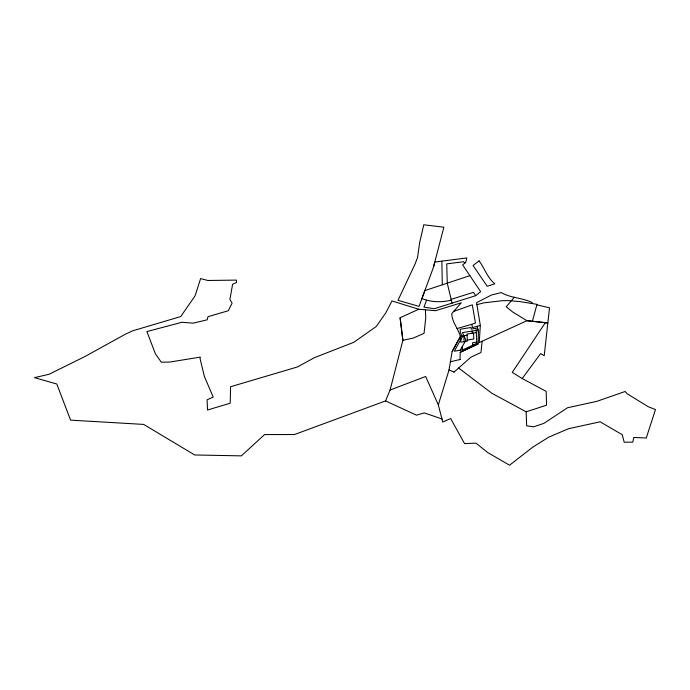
<?xml version="1.0" encoding="UTF-8"?>
<svg xmlns="http://www.w3.org/2000/svg" width="690" height="690" viewBox="0 0 690 690"><rect width="100%" height="100%" fill="white"/><g stroke="black" fill="none" stroke-linecap="round" stroke-linejoin="round"><path stroke-width="1.03" d="M460.066 359.49L460.195 352.349L478.092 343.965L478.403 331.856L477.126 326.292L472.512 327.552L471.744 324.326L475.445 323.049L472.322 304.842L453.727 311.363L451.786 313.596C451.864 324.05 461.826 331.64 460.842 342.214L467.346 341.162L467.027 334.107L476.324 332.606M531.999 303.514L532.24 302.625C522.382 297.64 510.85 298.201 501.268 292.586L491.539 294.984L476.592 302.651L480.318 325.43L479.248 342.568L526.927 320.695L547.843 322.937L549.525 307.792L536.837 304.851M482.138 341.248L480.973 352.495L470.804 357.248L454.029 372.091M458.626 368.02L491.875 393.283L526.142 411.801L526.668 425.808L533.629 426.817L543.858 423.384L567.482 407.764L596.936 401.313L625.2 391.463L627.15 393.766L648.177 406.686L655.5 409.55L646.271 437.978L633.774 437.495L632.782 442.143L624.209 442.247L622.251 434.717L600.145 421.814L568.715 428.654L548.723 437.158L532.792 447.12L509.531 465.224L487.64 452.493L475.936 443.135L464.56 443.627L450.656 418.545L442.721 422.03L438.331 404.875L449.035 369.969L452.131 351.495L460.575 336.297L467.07 335.245M418.77 309.258L391.963 300.944L385.857 312.803L376.214 326.534L353.789 342.318L314.744 357.515L297.364 366.985L230.581 386.728L230.21 403.21L207.518 410.007L207.078 399.829L213.219 397.086L204.361 376.386L200.091 358.765L200.324 357.101L169.697 362.069L161.331 362.216L155.44 353.901L146.901 331.562L182.013 322.256L193.157 323.17L207.155 319.824L207.975 316.701L228.278 310.741L232.107 303.16L229.908 299.451L232.616 284.28L236.498 282.46L236.368 280.106L207.819 280.476L200.618 278.588L195.037 295.915L180.694 316.581L132.523 330.864L124.864 334.469L84.792 356.609L49.076 374.265L34.5 377.654L56.813 384.02L70.578 420.141L143.675 424.41L194.666 454.969L241.388 455.866L264.581 434.562L294.432 434.545L385.555 400.925L390.074 390.048L402.9 340.274L400.114 317.702L418.796 309.232L435.545 310.707L461.291 302.798L453.727 311.363M433.398 267.461L443.868 227.191L423.781 224.776L419.667 242.535L417.545 257.456L415.113 263.925L397.983 300.331L419.046 306.377L433.398 267.461L434.812 262.036L466.794 257.948L465.784 262.373L462.662 264.926L480.645 291.663L475.677 295.682L434.243 308.732L423.971 307.136L426.558 300.115M514.309 297.278L506.21 306.783L512.567 311.906L526.927 320.695L532.43 321.29L536.975 304.316L519.812 301.582L509.677 300.685A94.633 80.946 -29.7 0 0 501.932 300.737L483.811 302.867L476.928 304.687M452.131 351.495L460.575 336.297M460.161 350.261L465.905 340.265L462.438 332.615L476.221 330.389M545.35 322.67L512.256 372.384L522.209 378.525L546.178 391.403L546.532 405.203L526.142 411.801M522.209 378.525L540.632 353.591L544.212 355.712L547.843 322.937L532.43 321.29M478.075 343.965L460.187 352.34M390.074 390.048L425.652 376.49L438.331 404.875M469.873 275.655L424.868 290.585L421.926 298.563C431.198 302.332 441.678 302.565 451.312 300.124M451.131 299.356L473.478 292.319L475.677 295.682M457.047 328.535L471.744 324.326M480.318 325.43L477.126 326.301L478.394 331.856M450.406 361.784L460.075 359.499M467.294 340.032L473.789 338.98L473.521 333.063M476.756 342.076L472.607 342.749L472.719 345.207M442.238 419.054L424.307 412.905L416.519 415.156L385.555 400.925M449.009 369.987L454.055 372.074M464.698 263.261L463.732 261.734L446.732 263.865L447.258 283.159L452.036 303.126M400.088 317.728L402.874 340.291L413.379 338.065L424.057 333.305L425.739 318.064L425.437 309.819M472.072 331.062L472.176 333.279M463.827 335.771L464.094 341.688M462.291 346.415L462.455 349.89M441.833 261.139L442.333 284.789M462.291 336.815L454.287 351.21L462.878 349.821L476.807 343.292L476.126 328.285L471.192 329.087L471.123 327.483L460.204 329.242L460.351 332.554L462.291 336.815M479.093 260.889L473.055 265.512L487.261 286.324L494.842 283.78C487.33 277.785 484.656 268.358 479.093 260.889"/></g></svg>
